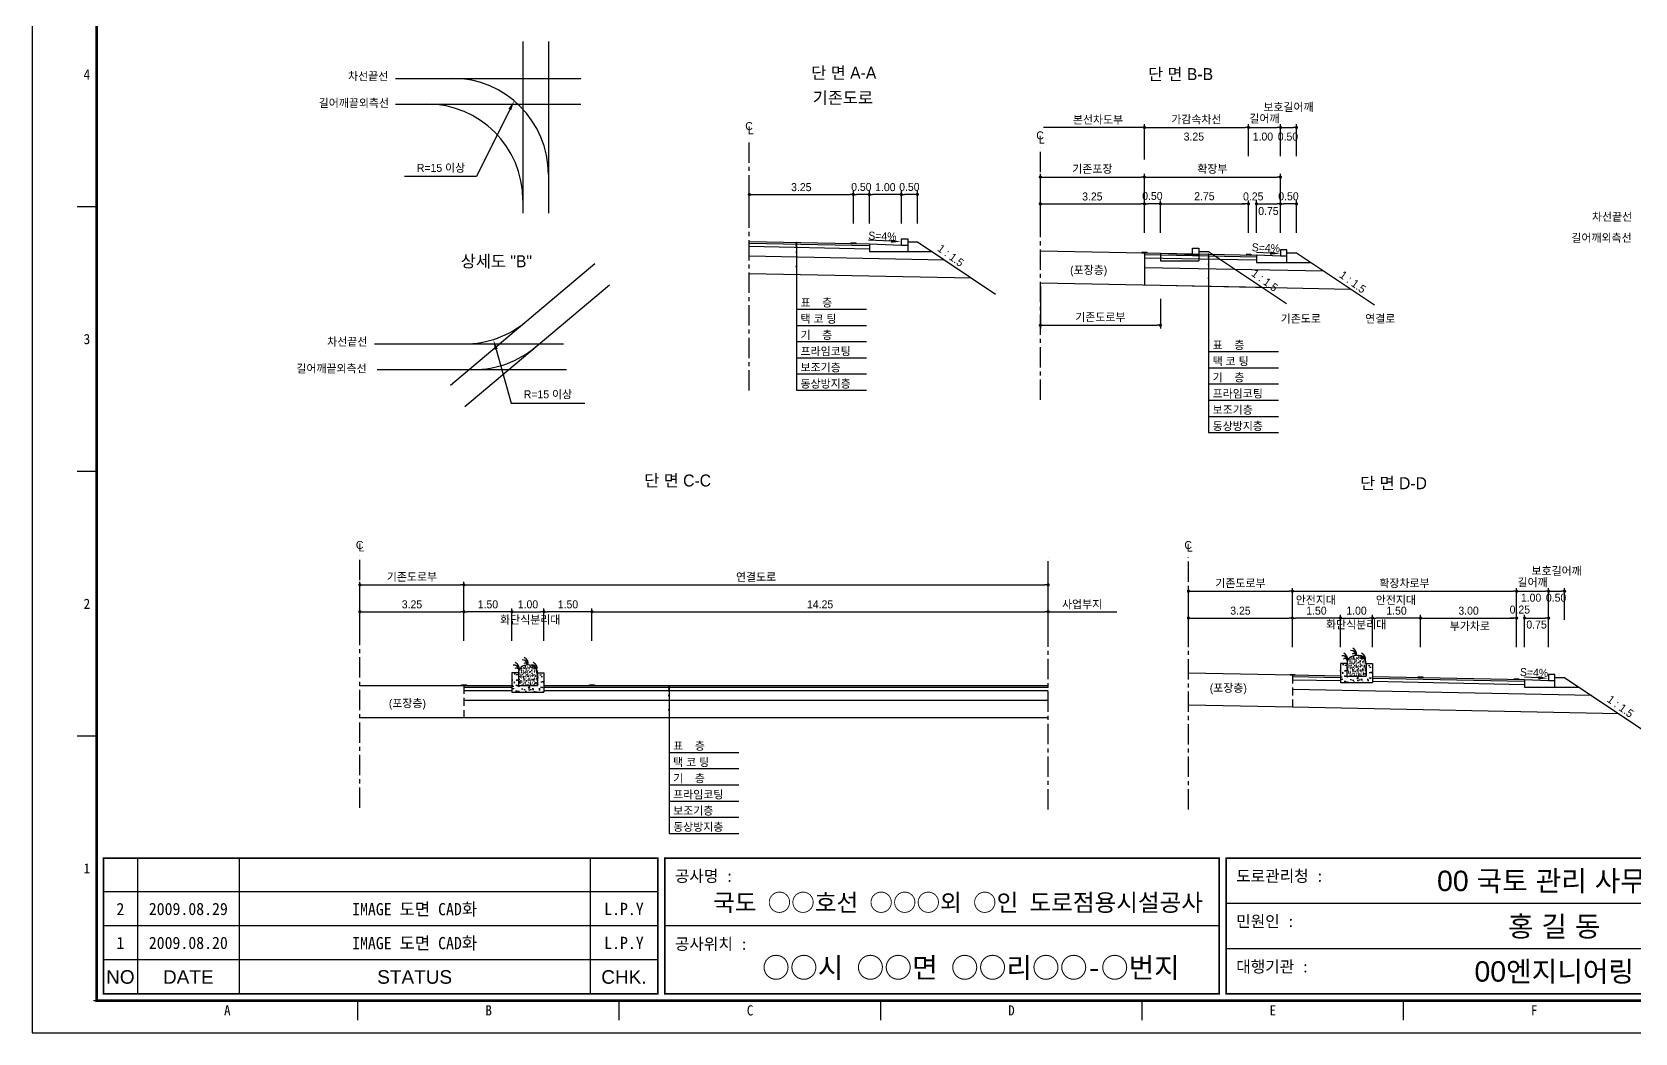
# Model space of a CAD drawing. Header units: millimetres. Extents: x 477 to 901, y -3 to 296.
# Drawn here: x 477.4 to 727.8, y -3.4 to 152.9 of the extents above; entities that cross this region are included whole.
import ezdxf
from ezdxf.enums import TextEntityAlignment as Align

# ---------------------------------------------------------------- set-up
doc = ezdxf.new("R2010")
doc.units = ezdxf.units.MM
doc.linetypes.add('CENTER', pattern=[50.8, 31.75, -6.35, 6.35, -6.35])
doc.linetypes.add('HIDDEN', pattern=[9.525, 6.35, -3.175])
for name, color, linetype in [('CC-GSTR-0004', 4, 'Continuous'), ('CZ-DIMT-0002', 7, 'Continuous'), ('CZ-EXST-0002', 1, 'Continuous'), ('CZ-LIN1-0007', 7, 'Continuous'), ('CZ-LIN2-0003', 3, 'Continuous'), ('CZ-LINE-0001', 7, 'Continuous'), ('CZ-TEXT-BOX0', 7, 'Continuous'), ('TITLE', 7, 'Continuous')]:
    doc.layers.add(name, color=color, linetype=linetype)
doc.styles.add('견고딕', font='arial.ttf')
doc.styles.add('돋움', font='')
doc.styles.add('돋음체', font='')
doc.styles.get('돋움').set_extended_font_data('Dotum')
doc.styles.get('돋음체').set_extended_font_data('DotumChe')

# ---------------------------------------------------------------- blocks, each defined once
blk = doc.blocks.new('_Dot')
at = {"color": 0, "linetype": 'ByBlock', "lineweight": -2}
blk.add_line((-0.5, 0), (-1, 0), dxfattribs=at)
at = {"color": 0, "linetype": 'ByBlock', "const_width": 0.5}
blk.add_lwpolyline([(-0.25, 0, 1), (0.25, 0, 1)], format="xyb", close=True, dxfattribs=at)

msp = doc.modelspace()

# ---------------------------------------------------------------- hatches: boundary and pattern name
at = {"layer": 'CZ-EXST-0002'}
h = msp.add_hatch(dxfattribs=at)
h.set_pattern_fill('AR-SAND', color=256, scale=0.01, style=0)
h.set_pattern_definition([(37.5, (-426.31313, 3535.14108), (-0.016000313, 0.489413237), [0, -0.38608, 0, -0.4318, 0, -0.41275]), (7.5, (-426.3131, 3535.1411), (0.44952328, 0.7168251), [0, -0.20828, 0, -0.34798, 0, -0.13335]), (327.5, (-426.62555, 3535.1411), (0.79099237, 0.001437185), [0, -0.127, 0, -0.4572, 0, -0.5969]), (317.5, (-426.62555, 3535.1411), (0.76355645, 0.22292932), [0, -0.0635, 0, -0.29972, 0, -0.3429])])
edge = h.paths.add_edge_path()
edge.add_ellipse((684.31, 54.3), major_axis=(-1.5, 0), ratio=0.829212, start_angle=180, end_angle=360)
edge.add_line((682.81, 54.3), (682.81, 52.3))
edge.add_line((682.81, 52.3), (685.81, 52.3))
edge.add_line((685.81, 52.3), (685.81, 54.3))
h = msp.add_hatch(dxfattribs=at)
h.set_pattern_fill('AR-CONC', color=256, scale=0.01, style=0)
h.set_pattern_definition([(50, (-555.716, 3533.6779), (1.8218467, -0.15939086), [0.1905, -2.0955]), (355, (-555.716, 3533.6779), (-0.3524283, 1.9105664), [0.1524, -1.6764]), (100.451, (-555.5642, 3533.6646), (1.469425, 1.7511669), [0.1619, -1.7809]), (46.1842, (-555.716, 3534.186), (2.7107904, -0.4204233), [0.28575, -3.14325]), (96.6356, (-555.49, 3534.151), (2.3740423, 2.4742556), [0.24285, -2.67135]), (351.184, (-555.716, 3534.186), (2.374046, 2.4742512), [0.2286, -2.5146]), (21, (-555.462, 3534.0589), (1.5161488, -1.0226552), [0.1905, -2.0955]), (326, (-555.462, 3534.0589), (0.6180203, 1.8418797), [0.1524, -1.6764]), (71.4514, (-555.3357, 3533.9737), (2.1341649, 0.8192286), [0.1619, -1.7809]), (37.5, (-555.716, 3533.6779), (0.03088603, 0.84555039), [0, -1.65608, 0, -1.7018, 0, -1.68275]), (7.5, (-555.716, 3533.6779), (0.66819663, 1.00180575), [0, -0.97028, 0, -1.61798, 0, -0.64135]), (327.5, (-556.2824, 3533.6779), (1.35590595, -0.05728744), [0, -0.635, 0, -1.9812, 0, -2.6289]), (317.5, (-556.5364, 3533.6779), (1.4812918, 0.2542649), [0, -0.8255, 0, -1.31572, 0, -1.8669])])
h.paths.add_polyline_path([(557.4, 49.83), (557.4, 52.83), (556.4, 52.83), (556.4, 50.83), (553.4, 50.83), (553.4, 52.83), (552.4, 52.83), (552.4, 49.83)])
h = msp.add_hatch(dxfattribs=at)
h.set_pattern_fill('AR-SAND', color=256, scale=0.01, style=0)
h.set_pattern_definition([(37.5, (-555.716, 3533.6779), (-0.016000313, 0.489413237), [0, -0.38608, 0, -0.4318, 0, -0.41275]), (7.5, (-555.716, 3533.6779), (0.44952328, 0.7168251), [0, -0.20828, 0, -0.34798, 0, -0.13335]), (327.5, (-556.0284, 3533.6779), (0.79099237, 0.001437185), [0, -0.127, 0, -0.4572, 0, -0.5969]), (317.5, (-556.0284, 3533.6779), (0.76355645, 0.22292932), [0, -0.0635, 0, -0.29972, 0, -0.3429])])
edge = h.paths.add_edge_path()
edge.add_ellipse((554.9, 52.83), major_axis=(-1.5, 0), ratio=0.829212, start_angle=180, end_angle=360)
edge.add_line((553.4, 52.83), (553.4, 50.83))
edge.add_line((553.4, 50.83), (556.4, 50.83))
edge.add_line((556.4, 50.83), (556.4, 52.83))
h = msp.add_hatch(dxfattribs=at)
h.set_pattern_fill('AR-CONC', color=256, scale=0.01, style=0)
h.set_pattern_definition([(50, (-426.3131, 3535.1411), (1.8218467, -0.15939086), [0.1905, -2.0955]), (355, (-426.3131, 3535.141), (-0.3524283, 1.9105664), [0.1524, -1.6764]), (100.451, (-426.1613, 3535.1278), (1.469425, 1.7511669), [0.1619, -1.7809]), (46.1842, (-426.3131, 3535.649), (2.7107904, -0.4204233), [0.28575, -3.14325]), (96.6356, (-426.0872, 3535.614), (2.3740423, 2.4742556), [0.24285, -2.67135]), (351.184, (-426.313, 3535.649), (2.374046, 2.4742512), [0.2286, -2.5146]), (21, (-426.0591, 3535.5221), (1.5161488, -1.0226552), [0.1905, -2.0955]), (326, (-426.0591, 3535.522), (0.6180203, 1.8418797), [0.1524, -1.6764]), (71.4514, (-425.9328, 3535.4369), (2.1341649, 0.8192286), [0.1619, -1.7809]), (37.5, (-426.3131, 3535.1411), (0.03088603, 0.84555039), [0, -1.65608, 0, -1.7018, 0, -1.68275]), (7.5, (-426.3131, 3535.1411), (0.66819663, 1.00180575), [0, -0.97028, 0, -1.61798, 0, -0.64135]), (327.5, (-426.87955, 3535.1411), (1.35590595, -0.05728744), [0, -0.635, 0, -1.9812, 0, -2.6289]), (317.5, (-427.1335, 3535.1411), (1.4812918, 0.2542649), [0, -0.8255, 0, -1.31572, 0, -1.8669])])
h.paths.add_polyline_path([(686.81, 51.3), (686.81, 54.3), (685.81, 54.3), (685.81, 52.3), (682.81, 52.3), (682.81, 54.3), (681.81, 54.3), (681.81, 51.3)])
at = {"layer": 'CZ-LIN1-0007'}
for points in [[(606.09, 119.86), (606.09, 119.99), (605.34, 120), (605.34, 119.88)], [(651.55, 118.41), (651.55, 118.53), (650.8, 118.55), (650.8, 118.42)], [(667.8, 118.08), (667.8, 118.21), (667.05, 118.22), (667.05, 118.1)], [(674.68, 52.45), (674.68, 52.58), (673.93, 52.59), (673.93, 52.47)], [(545.28, 50.83), (545.28, 50.96), (544.53, 50.96), (544.53, 50.83)], [(565.28, 50.83), (565.28, 50.96), (564.53, 50.96), (564.53, 50.83)], [(694.68, 52.05), (694.68, 52.18), (693.93, 52.19), (693.93, 52.07)], [(709.68, 51.75), (709.68, 51.88), (708.93, 51.89), (708.93, 51.77)]]:
    msp.add_hatch(color=256, dxfattribs=at).paths.add_polyline_path(points)

# ---------------------------------------------------------------- linework, layer by layer
at = {"color": 0, "linetype": 'ByBlock', "lineweight": -2}
for p, q in [((650.93, 138.01), (650.68, 138.01)), ((636.4, 62.38), (636.65, 62.38))]:
    msp.add_line(p, q, dxfattribs=at)
at = {"color": 0, "linetype": 'ByBlock', "const_width": 0.25}
for points in [[(651.05, 138.01, 1), (651.3, 138.01, 1)], [(636.28, 62.38, 1), (636.03, 62.38, 1)]]:
    msp.add_lwpolyline(points, format="xyb", close=True, dxfattribs=at)
at = {"layer": 'CC-GSTR-0004'}
for p, q in [((613.22, 120.62), (614.22, 120.62)), ((613.22, 119.62), (613.22, 120.62)), ((614.22, 120.62), (614.22, 118.62)), ((608.22, 119.82), (613.22, 119.62)), ((608.22, 119.82), (608.22, 118.62)), ((608.22, 118.62), (614.22, 118.62)), ((613.22, 119.62), (614.22, 119.62))]:
    msp.add_line(p, q, dxfattribs=at)
for points in [[(673.43, 117.91), (672.43, 117.91), (668.68, 118.06), (668.68, 116.91), (673.43, 116.91), (673.43, 118.91), (672.43, 118.91), (672.43, 117.91)], [(715.31, 51.58), (714.31, 51.58), (710.56, 51.73), (710.56, 50.58), (715.31, 50.58), (715.31, 52.58), (714.31, 52.58), (714.31, 51.58)]]:
    msp.add_lwpolyline(points, dxfattribs=at)
at = {"layer": 'CZ-EXST-0002'}
for p, q in [((554.11, 151.42), (554.11, 124.64)), ((558.09, 151.42), (558.09, 124.64)), ((534.21, 145.68), (563.16, 145.68)), ((534.21, 141.67), (563.16, 141.67)), ((634.93, 118.74), (653.68, 118.36)), ((653.68, 118.36), (658.68, 118.16)), ((653.68, 118.36), (653.68, 117.16)), ((658.68, 119.16), (659.68, 119.16)), ((658.68, 118.16), (658.68, 119.16)), ((658.68, 118.16), (659.68, 118.16)), ((659.68, 119.16), (659.68, 117.16)), ((659.68, 118.66), (661.18, 118.66)), ((661.18, 118.66), (673.38, 110.53)), ((542.82, 97.78), (565.37, 116.77)), ((653.68, 117.16), (659.68, 117.16)), ((545.03, 94.41), (567.63, 113.44)), ((634.93, 113.74), (669.6, 113.05)), ((530.95, 104.2), (560.43, 104.2)), ((531.37, 100.2), (560.91, 100.2)), ((674.3, 52.46), (658.06, 52.78)), ((528.65, 50.83), (544.9, 50.83)), ((674.3, 47.46), (658.06, 47.78)), ((528.65, 45.83), (544.9, 45.83))]:
    msp.add_line(p, q, dxfattribs=at)
at = {"layer": 'CZ-LIN1-0007'}
for p, q in [((605.34, 120), (606.09, 119.99)), ((605.34, 119.88), (606.09, 119.86)), ((606.09, 119.99), (606.09, 119.86)), ((650.8, 118.55), (651.55, 118.53)), ((650.8, 118.42), (651.55, 118.41)), ((651.55, 118.53), (651.55, 118.41)), ((667.05, 118.22), (667.8, 118.21)), ((667.05, 118.1), (667.8, 118.08)), ((667.8, 118.21), (667.8, 118.08)), ((673.93, 52.47), (673.93, 52.59)), ((673.93, 52.59), (674.68, 52.58)), ((674.68, 52.58), (674.68, 52.45)), ((544.53, 50.83), (544.53, 50.96)), ((544.53, 50.96), (545.28, 50.96)), ((545.28, 50.83), (544.53, 50.83)), ((545.28, 50.96), (545.28, 50.83)), ((564.53, 50.96), (565.28, 50.96)), ((564.53, 50.83), (564.53, 50.96)), ((565.28, 50.83), (564.53, 50.83)), ((565.28, 50.96), (565.28, 50.83)), ((674.68, 52.45), (673.93, 52.47)), ((693.93, 52.19), (694.68, 52.18)), ((693.93, 52.07), (693.93, 52.19)), ((694.68, 52.05), (693.93, 52.07)), ((694.68, 52.18), (694.68, 52.05)), ((708.93, 51.77), (708.93, 51.89)), ((708.93, 51.89), (709.68, 51.88)), ((709.68, 51.75), (708.93, 51.77)), ((709.68, 51.88), (709.68, 51.75))]:
    msp.add_line(p, q, dxfattribs=at)
at = {"layer": 'CZ-LIN2-0003'}
for p, q in [((589.47, 120.2), (608.22, 119.82)), ((589.47, 119.95), (608.22, 119.57)), ((589.47, 119.45), (608.22, 119.07)), ((589.47, 117.95), (619.89, 117.34)), ((614.22, 120.12), (615.72, 120.12)), ((614.22, 118.62), (617.97, 118.62)), ((615.72, 120.12), (627.92, 111.99)), ((651.18, 118.41), (651.18, 113.41)), ((651.18, 118.41), (668.68, 118.06)), ((651.18, 118.16), (668.68, 117.81)), ((673.43, 118.41), (674.93, 118.41)), ((674.93, 118.41), (687.13, 110.28)), ((589.47, 115.2), (624.15, 114.5)), ((651.18, 117.66), (668.68, 117.31)), ((651.18, 116.16), (679.14, 115.6)), ((673.43, 116.91), (677.18, 116.91)), ((651.18, 113.41), (683.39, 112.77)), ((553.4, 52.83), (552.4, 52.83)), ((552.4, 52.83), (552.4, 49.83)), ((553.4, 52.83), (553.4, 50.83)), ((556.4, 52.83), (556.4, 50.83)), ((556.4, 52.83), (557.4, 52.83)), ((557.4, 52.83), (557.4, 49.83)), ((682.81, 54.3), (681.81, 54.3)), ((681.81, 54.3), (681.81, 51.3)), ((682.81, 54.3), (682.81, 52.3)), ((685.81, 54.3), (686.81, 54.3)), ((685.81, 54.3), (685.81, 52.3)), ((686.81, 54.3), (686.81, 51.3)), ((544.9, 50.83), (552.4, 50.83)), ((544.9, 50.58), (552.4, 50.58)), ((544.9, 50.08), (552.4, 50.08)), ((553.4, 50.83), (556.4, 50.83)), ((557.4, 50.83), (636.15, 50.83)), ((557.4, 50.58), (636.15, 50.58)), ((557.4, 50.08), (636.15, 50.08)), ((681.81, 52.31), (674.3, 52.46)), ((681.81, 52.06), (674.3, 52.21)), ((681.81, 51.56), (674.3, 51.71)), ((721.02, 49.27), (674.3, 50.21)), ((681.81, 51.3), (686.81, 51.3)), ((682.81, 52.3), (685.81, 52.3)), ((710.56, 51.73), (686.81, 52.21)), ((710.56, 51.48), (686.81, 51.96)), ((710.56, 50.98), (686.81, 51.46)), ((715.31, 52.08), (716.81, 52.08)), ((715.31, 50.58), (719.06, 50.58)), ((716.81, 52.08), (729.01, 43.95)), ((544.9, 48.58), (636.15, 48.58)), ((552.4, 49.83), (557.4, 49.83)), ((544.9, 45.83), (636.15, 45.83)), ((725.27, 46.44), (674.3, 47.46))]:
    msp.add_line(p, q, dxfattribs=at)
for centre, radius, start, end in [((543.09, 130.68), 15, 0, 90), ((539.11, 126.67), 15, 0, 90), ((544.98, 119.2), 15, 270, 310.097), ((546.44, 115.2), 15, 270, 310.097), ((553.92, 54.3), 1, 347.1802, 67.3267), ((682.04, 54.63), 0.88, 7.8639, 92.7752), ((681.93, 54.98), 1, 347.1802, 67.3267), ((683.43, 55.42), 0.88, 7.8639, 92.7752), ((683.89, 55.39), 0.44, 19.771, 124.0366), ((683.33, 55.76), 1, 347.1802, 67.3267), ((684.83, 54.63), 0.88, 7.8639, 92.7752), ((684.72, 54.98), 1, 347.1802, 67.3267), ((552.64, 53.17), 0.88, 7.8639, 92.7752), ((553.09, 53.14), 0.44, 19.771, 124.0366), ((552.53, 53.51), 1, 347.1802, 67.3267), ((554.03, 53.96), 0.88, 7.8639, 92.7752), ((554.49, 53.93), 0.44, 19.771, 124.0366), ((555.42, 53.17), 0.88, 7.8639, 92.7752), ((555.88, 53.14), 0.44, 19.771, 124.0366), ((555.32, 53.51), 1, 347.1802, 67.3267), ((682.5, 54.61), 0.44, 19.771, 124.0366), ((685.29, 54.61), 0.44, 19.771, 124.0366)]:
    msp.add_arc(centre, radius, start, end, dxfattribs=at)
for centre in [(684.31, 54.3), (554.9, 52.83)]:
    msp.add_ellipse(centre, major_axis=(-1.5, 0), ratio=0.829212, start_param=3.141593, end_param=6.283185, dxfattribs=at)
at = {"layer": 'CZ-LINE-0001'}
for p, q in [((651.18, 138.01), (635.43, 138.01)), ((651.18, 133.03), (651.18, 138.51)), ((651.18, 133.53), (651.18, 138.51)), ((651.68, 138.01), (666.93, 138.01)), ((667.43, 133.53), (667.43, 138.51)), ((667.43, 133.53), (667.43, 138.51)), ((667.93, 138.01), (671.93, 138.01)), ((672.43, 133.53), (672.43, 138.51)), ((672.43, 133.53), (672.43, 138.51)), ((672.93, 138.01), (674.43, 138.01)), ((674.93, 133.53), (674.93, 138.51)), ((634.93, 126.58), (634.93, 130.76)), ((635.43, 130.26), (650.68, 130.26)), ((651.18, 126.58), (651.18, 130.76)), ((651.18, 126.58), (651.18, 130.76)), ((651.68, 130.26), (671.93, 130.26)), ((672.43, 126.58), (672.43, 130.76)), ((589.47, 122.99), (589.47, 128.04)), ((605.72, 122.99), (605.72, 128.04)), ((605.72, 122.99), (605.72, 128.04)), ((608.22, 122.99), (608.22, 128.04)), ((608.22, 122.99), (608.22, 128.04)), ((613.22, 125.43), (613.22, 128.04)), ((613.22, 122.99), (613.22, 128.04)), ((615.72, 122.99), (615.72, 128.04)), ((589.97, 127.54), (605.22, 127.54)), ((607.72, 127.54), (606.22, 127.54)), ((612.72, 127.54), (608.72, 127.54)), ((615.22, 127.54), (613.72, 127.54)), ((634.93, 121.53), (634.93, 126.58)), ((635.43, 126.08), (650.68, 126.08)), ((651.18, 121.53), (651.18, 126.58)), ((651.18, 121.53), (651.18, 126.58)), ((653.18, 126.08), (651.68, 126.08)), ((653.68, 121.53), (653.68, 126.58)), ((653.68, 121.53), (653.68, 126.58)), ((654.18, 126.08), (666.93, 126.08)), ((666.93, 126.08), (666.43, 126.08)), ((667.43, 121.53), (667.43, 126.58)), ((667.43, 121.53), (667.43, 126.58)), ((668.68, 121.53), (668.68, 126.58)), ((668.68, 121.53), (668.68, 126.58)), ((669.18, 126.08), (669.68, 126.08)), ((669.18, 126.08), (671.93, 126.08)), ((672.43, 123.98), (672.43, 126.58)), ((672.43, 121.53), (672.43, 126.58)), ((674.43, 126.08), (672.93, 126.08)), ((674.93, 121.53), (674.93, 126.58)), ((596.82, 120.06), (596.82, 96.97)), ((661.19, 118.22), (661.19, 90.35)), ((634.93, 113.24), (634.93, 106.62)), ((653.68, 111.23), (653.68, 106.62)), ((596.82, 109.63), (607.76, 109.63)), ((596.82, 107.1), (607.76, 107.1)), ((635.43, 107.12), (653.18, 107.12)), ((596.82, 104.57), (607.76, 104.57)), ((661.19, 103.01), (672.13, 103.01)), ((596.82, 102.04), (607.76, 102.04)), ((661.19, 100.48), (672.13, 100.48)), ((596.82, 99.51), (607.76, 99.51)), ((661.19, 97.95), (672.13, 97.95)), ((596.82, 96.97), (607.76, 96.97)), ((661.19, 95.42), (672.13, 95.42)), ((661.19, 92.89), (672.13, 92.89)), ((661.19, 90.35), (672.13, 90.35)), ((528.65, 62.88), (528.65, 67.06)), ((529.15, 66.56), (544.4, 66.56)), ((544.9, 62.88), (544.9, 67.06)), ((544.9, 62.88), (544.9, 67.06)), ((545.4, 66.56), (635.65, 66.56)), ((636.15, 62.88), (636.15, 67.06)), ((658.06, 61.89), (658.06, 66.07)), ((658.56, 65.57), (673.8, 65.57)), ((674.3, 61.89), (674.3, 66.07)), ((674.3, 61.89), (674.3, 66.07)), ((674.8, 65.57), (708.81, 65.57)), ((709.31, 61.89), (709.31, 66.07)), ((709.31, 61.09), (709.31, 66.07)), ((709.81, 65.57), (713.81, 65.57)), ((714.31, 61.09), (714.31, 66.07)), ((714.31, 61.09), (714.31, 66.07)), ((714.81, 65.57), (716.31, 65.57)), ((716.81, 61.09), (716.81, 66.07)), ((528.65, 57.83), (528.65, 62.88)), ((544.9, 57.83), (544.9, 62.88)), ((544.9, 57.83), (544.9, 62.88)), ((552.4, 57.83), (552.4, 62.88)), ((552.4, 57.83), (552.4, 62.88)), ((557.4, 57.83), (557.4, 62.88)), ((557.4, 57.83), (557.4, 62.88)), ((564.9, 57.83), (564.9, 62.88)), ((564.9, 57.83), (564.9, 62.88)), ((636.15, 57.83), (636.15, 62.88)), ((636.15, 57.83), (636.15, 62.88)), ((529.15, 62.38), (544.4, 62.38)), ((551.9, 62.38), (545.4, 62.38)), ((552.9, 62.38), (556.9, 62.38)), ((564.4, 62.38), (557.9, 62.38)), ((565.4, 62.38), (635.65, 62.38)), ((636.65, 62.38), (646.87, 62.38)), ((658.06, 56.84), (658.06, 61.89)), ((658.56, 61.39), (673.8, 61.39)), ((674.3, 56.84), (674.3, 61.89)), ((674.3, 56.84), (674.3, 61.89)), ((681.31, 61.39), (674.8, 61.39)), ((681.81, 56.84), (681.81, 61.89)), ((681.81, 56.84), (681.81, 61.89)), ((682.31, 61.39), (686.31, 61.39)), ((686.81, 56.84), (686.81, 61.89)), ((686.81, 56.84), (686.81, 61.89)), ((693.81, 61.39), (687.31, 61.39)), ((694.31, 56.84), (694.31, 61.89)), ((694.31, 56.84), (694.31, 61.89)), ((694.81, 61.39), (708.81, 61.39)), ((708.81, 61.39), (708.31, 61.39)), ((709.31, 56.84), (709.31, 61.89)), ((709.31, 56.84), (709.31, 61.89)), ((710.56, 56.84), (710.56, 61.89)), ((710.56, 56.84), (710.56, 61.89)), ((711.06, 61.39), (713.81, 61.39)), ((711.06, 61.39), (711.56, 61.39)), ((714.31, 56.84), (714.31, 61.89)), ((576.93, 50.83), (576.93, 27.75)), ((576.93, 40.41), (587.86, 40.41)), ((576.93, 37.87), (587.86, 37.87)), ((576.93, 35.34), (587.86, 35.34)), ((576.93, 32.81), (587.86, 32.81)), ((576.93, 30.28), (587.86, 30.28)), ((576.93, 27.75), (587.86, 27.75))]:
    msp.add_line(p, q, dxfattribs=at)
at = {"layer": 'CZ-LINE-0001', "linetype": 'CENTER', "ltscale": 0.1}
for p, q in [((589.47, 96.92), (589.47, 136.3)), ((634.93, 95.46), (634.93, 134.84)), ((528.65, 31.76), (528.65, 71.14)), ((636.15, 31.51), (636.15, 70.89)), ((658.06, 31.49), (658.06, 70.87))]:
    msp.add_line(p, q, dxfattribs=at)
at = {"layer": 'CZ-LINE-0001', "linetype": 'HIDDEN', "ltscale": 0.2}
for p, q in [((544.9, 50.83), (544.9, 45.83)), ((674.3, 52.46), (674.3, 47.46))]:
    msp.add_line(p, q, dxfattribs=at)
at = {"layer": 'CZ-LINE-0001'}
for points in [[(552.07, 140.81), (546.84, 130.34), (535.6, 130.34)], [(611.59, 120.24), (608.09, 120.38)], [(670.82, 118.38), (668.68, 118.47)], [(549.94, 103.34), (552.3, 94.97), (563.8, 94.97)], [(712.7, 52.05), (710.56, 52.14)]]:
    msp.add_lwpolyline(points, dxfattribs=at)
at = {"layer": 'CZ-LINE-0001', "linetype": 'ByBlock'}
for centre, start, end in [((596.82, 119.31), 0, 180), ((596.82, 119.31), 0, 180), ((596.82, 119.31), 180, 0), ((596.82, 119.31), 180, 0), ((596.82, 118.51), 0, 180), ((596.82, 118.51), 0, 180), ((596.82, 118.51), 180, 0), ((596.82, 118.51), 180, 0), ((596.82, 120), 0, 180), ((596.82, 120), 0, 180), ((596.82, 120), 180, 0), ((596.82, 120), 180, 0), ((596.82, 119.8), 0, 180), ((596.82, 119.8), 0, 180), ((596.82, 119.8), 180, 0), ((596.82, 119.8), 180, 0), ((596.82, 119.56), 0, 180), ((596.82, 119.56), 0, 180), ((596.82, 119.56), 180, 0), ((596.82, 119.56), 180, 0), ((661.19, 118.16), 0, 180), ((661.19, 118.16), 0, 180), ((661.19, 118.16), 180, 0), ((661.19, 118.16), 180, 0), ((661.19, 117.96), 0, 180), ((661.19, 117.96), 0, 180), ((661.19, 117.96), 180, 0), ((661.19, 117.96), 180, 0), ((661.19, 117.72), 0, 180), ((661.19, 117.72), 0, 180), ((661.19, 117.72), 180, 0), ((661.19, 117.72), 180, 0), ((596.82, 116.28), 0, 180), ((596.82, 116.28), 0, 180), ((596.82, 116.28), 180, 0), ((596.82, 116.28), 180, 0), ((661.18, 117.47), 0, 180), ((661.18, 117.47), 0, 180), ((661.18, 117.47), 180, 0), ((661.18, 117.47), 180, 0), ((661.18, 116.67), 0, 180), ((661.18, 116.67), 0, 180), ((661.18, 116.67), 180, 0), ((661.18, 116.67), 180, 0), ((661.18, 114.44), 0, 180), ((661.18, 114.44), 0, 180), ((661.18, 114.44), 180, 0), ((661.18, 114.44), 180, 0), ((576.92, 50.08), 0, 180), ((576.92, 50.08), 0, 180), ((576.92, 50.08), 180, 0), ((576.92, 50.08), 180, 0), ((576.93, 50.77), 0, 180), ((576.93, 50.77), 0, 180), ((576.93, 50.77), 180, 0), ((576.93, 50.77), 180, 0), ((576.93, 50.57), 0, 180), ((576.93, 50.57), 0, 180), ((576.93, 50.57), 180, 0), ((576.93, 50.57), 180, 0), ((576.93, 50.33), 0, 180), ((576.93, 50.33), 0, 180), ((576.93, 50.33), 180, 0), ((576.93, 50.33), 180, 0), ((576.92, 49.29), 0, 180), ((576.92, 49.29), 0, 180), ((576.92, 49.29), 180, 0), ((576.92, 49.29), 180, 0), ((576.92, 47.05), 0, 180), ((576.92, 47.05), 0, 180), ((576.92, 47.05), 180, 0), ((576.92, 47.05), 180, 0)]:
    msp.add_arc(centre, 0.0625, start, end, dxfattribs=at)
at = {"layer": 'CZ-LINE-0001'}
for points in [[(551.84, 140.92), (552.74, 142.15), (552.29, 140.7)], [(611.6, 120.49), (613.09, 120.18), (611.58, 119.99)], [(670.83, 118.63), (672.32, 118.32), (670.81, 118.13)], [(549.7, 103.27), (549.53, 104.78), (550.18, 103.41)], [(712.71, 52.3), (714.2, 51.99), (712.69, 51.8)]]:
    msp.add_solid(points, dxfattribs=at)
at = {"layer": 'TITLE', "color": 7, "linetype": 'Continuous'}
for p, q in [((487.53, 125.61), (484.5, 125.61)), ((487.53, 84.28), (484.5, 84.28)), ((487.53, 42.95), (484.5, 42.95)), ((528.35, -1.4), (528.35, 1.62)), ((569.17, -1.4), (569.17, 1.62)), ((610, -1.4), (610, 1.62)), ((650.82, -1.4), (650.82, 1.62)), ((691.65, -1.4), (691.65, 1.62))]:
    msp.add_line(p, q, dxfattribs=at)
at = {"layer": 'TITLE', "ltscale": 150}
for p, q in [((493.89, 23.9), (493.89, 2.68)), ((509.81, 23.9), (509.81, 2.68)), ((564.59, 23.9), (564.59, 2.68)), ((575.2, 18.6), (488.59, 18.6)), ((663.93, 16.83), (750.54, 16.83)), ((575.2, 13.29), (488.59, 13.29)), ((662.87, 13.29), (576.26, 13.29)), ((575.2, 7.99), (488.59, 7.99)), ((663.93, 9.76), (750.54, 9.76))]:
    msp.add_line(p, q, dxfattribs=at)
at = {"layer": 'TITLE'}
msp.add_line((895.88, 1.62), (487.02, 1.62), dxfattribs=at)
msp.add_lwpolyline([(477.45, -3.41), (900.81, -3.41), (900.81, 295.96), (477.45, 295.96)], close=True, dxfattribs=at)
at = {"layer": 'TITLE', "linetype": 'Continuous', "const_width": 0.403}
msp.add_lwpolyline([(487.53, 1.62), (487.53, 290.92), (895.77, 290.92), (895.77, 1.62)], close=True, dxfattribs=at)
at = {"layer": 'TITLE', "ltscale": 150, "const_width": 0.265}
for points in [[(488.59, 23.9), (575.2, 23.9), (575.2, 2.68), (488.59, 2.68)], [(576.26, 23.9), (662.87, 23.9), (662.87, 2.68), (576.26, 2.68)], [(750.54, 2.68), (663.93, 2.68), (663.93, 23.9), (750.54, 23.9)]]:
    msp.add_lwpolyline(points, close=True, dxfattribs=at)

# ---------------------------------------------------------------- block references
at = {"layer": 'CZ-LINE-0001', "xscale": 0.5, "yscale": 0.5, "zscale": 0.5, "rotation": 180}
for p in [(651.18, 138.01), (667.43, 138.01), (672.43, 138.01), (634.93, 130.26), (651.18, 130.26), (589.47, 127.54), (605.72, 127.54), (608.22, 127.54), (613.22, 127.54), (634.93, 126.08), (651.18, 126.08), (653.68, 126.08), (668.68, 126.08), (668.68, 126.08), (672.43, 126.08), (634.93, 107.12), (528.65, 66.56), (544.9, 66.56), (658.06, 65.57), (674.3, 65.57), (709.31, 65.57), (714.31, 65.57), (528.65, 62.38), (544.9, 62.38), (552.4, 62.38), (557.4, 62.38), (564.9, 62.38), (658.06, 61.39), (674.3, 61.39), (681.81, 61.39), (686.81, 61.39), (694.31, 61.39), (710.56, 61.39), (710.56, 61.39)]:
    msp.add_blockref('_Dot', p, dxfattribs=at)
at = {"layer": 'CZ-LINE-0001', "xscale": 0.5, "yscale": 0.5, "zscale": 0.5}
for p in [(667.43, 138.01), (672.43, 138.01), (674.93, 138.01), (651.18, 130.26), (672.43, 130.26), (605.72, 127.54), (608.22, 127.54), (613.22, 127.54), (615.72, 127.54), (651.18, 126.08), (653.68, 126.08), (667.43, 126.08), (667.43, 126.08), (672.43, 126.08), (674.93, 126.08), (653.68, 107.12), (544.9, 66.56), (636.15, 66.56), (674.3, 65.57), (709.31, 65.57), (714.31, 65.57), (716.81, 65.57), (544.9, 62.38), (552.4, 62.38), (557.4, 62.38), (564.9, 62.38), (636.15, 62.38), (674.3, 61.39), (681.81, 61.39), (686.81, 61.39), (694.31, 61.39), (709.31, 61.39), (709.31, 61.39), (714.31, 61.39)]:
    msp.add_blockref('_Dot', p, dxfattribs=at)

# ---------------------------------------------------------------- texts
at = {"layer": 'CZ-DIMT-0002', "style": '돋움'}
for s, p in [('차선끝선', (529.94, 146.02)), ('길어깨끝외측선', (527.71, 141.82)), ('C', (589.43, 138.22)), ('L', (589.69, 137.57)), ('C', (634.89, 136.77)), ('L', (635.15, 136.11)), ('R=15 이상', (541.32, 131.7)), ('차선끝선', (724.22, 124.06)), ('차선끝선', (526.68, 104.54)), ('길어깨끝외측선', (524.22, 100.36)), ('R=15 이상', (558.02, 96.33)), ('C', (528.61, 72.8)), ('L', (528.88, 72.41)), ('C', (658.02, 72.79)), ('L', (658.28, 72.39))]:
    msp.add_text(s, height=1.25, dxfattribs=at).set_placement(p, align=Align.MIDDLE_CENTER)
for s, p in [('3.25', (657.31, 135.96)), ('1.00', (668.1, 135.96)), ('0.50', (672.01, 135.96)), ('길어깨외측선', (717.87, 120.15)), ('(포장층)', (639.58, 115.12)), ('표    층', (597.47, 110.02)), ('택 코 팅', (597.47, 107.49)), ('기존도로', (672.47, 107.52)), ('연결로', (685.66, 107.52)), ('기    층', (597.47, 104.96)), ('프라임코팅', (597.47, 102.43)), ('표    층', (661.84, 103.4)), ('보조기층', (597.47, 99.9)), ('택 코 팅', (661.84, 100.87)), ('동상방지층', (597.47, 97.36)), ('기    층', (661.84, 98.34)), ('프라임코팅', (661.84, 95.81)), ('보조기층', (661.84, 93.28)), ('동상방지층', (661.84, 90.74)), ('1.00', (709.98, 63.94)), ('0.50', (713.89, 63.94)), ('사업부지', (638.31, 62.91)), ('안전지대', (674.82, 63.58)), ('안전지대', (687.32, 63.58)), ('화단식분리대', (550.55, 60.51)), ('화단식분리대', (679.55, 59.75)), ('부가차로', (698.88, 59.51)), ('(포장층)', (661.39, 49.85)), ('(포장층)', (533.17, 47.45)), ('표    층', (577.58, 40.8)), ('택 코 팅', (577.58, 38.26)), ('기    층', (577.58, 35.73)), ('프라임코팅', (577.58, 33.2)), ('보조기층', (577.58, 30.67)), ('동상방지층', (577.58, 28.14))]:
    msp.add_text(s, height=1.25, dxfattribs=at).set_placement(p)
for s, rotation, p in [('S=4%', 357.7094, (610.26, 121.04)), ('1 : 1.5', 323.8881, (620.93, 118.01)), ('S=4%', 357.7094, (670.16, 119.21)), ('1 : 1.5', 323.8881, (669.98, 114.12)), ('1 : 1.5', 323.8881, (683.73, 113.87)), ('S=4%', 357.7094, (712.04, 52.88)), ('1 : 1.5', 323.8881, (725.53, 47.59))]:
    msp.add_text(s, height=1.25, rotation=rotation, dxfattribs=at).set_placement(p, align=Align.MIDDLE_CENTER)
at = {"layer": 'CZ-DIMT-0002', "insert": (643.93, 139.15), "char_height": 1.25, "attachment_point": 5, "style": '돋움'}
msp.add_mtext('본선차도부', dxfattribs=at)
at = {"layer": 'CZ-LINE-0001', "char_height": 1.25, "attachment_point": 5, "style": '돋움'}
for s, insert in [('\\A1;보호길어깨', (673.68, 141.12)), ('\\A1;가감속차선', (659.3, 139.2)), ('\\A1;길어깨', (669.93, 139.33)), ('\\A1;기존포장', (643.05, 131.46)), ('\\A1;확장부', (661.8, 131.46)), ('\\A1;3.25', (597.59, 128.68)), ('\\A1;0.50', (606.97, 128.71)), ('\\A1;1.00', (610.72, 128.68)), ('\\A1;0.50', (614.47, 128.71)), ('\\A1;3.25', (643.05, 127.22)), ('\\A1;0.50', (652.43, 127.3)), ('\\A1;2.75', (660.55, 127.26)), ('\\A1;0.25', (668.18, 127.23)), ('\\A1;0.50', (673.68, 127.25)), ('\\A1;0.75', (670.55, 124.95)), ('\\A1;기존도로부', (644.3, 108.32)), ('\\A1;기존도로부', (536.78, 67.75)), ('\\A1;연결도로', (590.53, 67.74)), ('\\A1;기존도로부', (666.18, 66.76)), ('\\A1;확장차로{\\fGulimChe|b0|i0|c129|p32;부}', (691.8, 66.76)), ('\\A1;길어깨', (711.81, 66.89)), ('\\A1;보호길어깨', (715.56, 68.68)), ('\\A1;3.25', (536.78, 63.52)), ('\\A1;1.50', (548.65, 63.52)), ('\\A1;1.00', (554.9, 63.52)), ('\\A1;1.50', (561.15, 63.52)), ('\\A1;14.25', (600.53, 63.52)), ('\\A1;3.25', (666.18, 62.53)), ('\\A1;1.50', (678.05, 62.53)), ('\\A1;1.00', (684.31, 62.53)), ('\\A1;1.50', (690.56, 62.53)), ('\\A1;3.00', (701.81, 62.53)), ('\\A1;0.25', (709.82, 62.7)), ('\\A1;0.75', (712.43, 60.36))]:
    msp.add_mtext(s, dxfattribs=dict(at, insert=insert))
at = {"layer": 'CZ-TEXT-BOX0', "style": '돋움'}
for s, p in [('단 면 A-A', (604.23, 146.55)), ('단 면 B-B', (656.83, 146.34)), ('기존도로', (604.09, 142.65)), ('상세도 "B"', (549.97, 117.11)), ('단 면 C-C', (578.28, 82.87)), ('단 면 D-D', (690.09, 82.45))]:
    msp.add_text(s, height=1.875, dxfattribs=at).set_placement(p, align=Align.MIDDLE_CENTER)
at = {"layer": 'TITLE', "color": 3, "linetype": 'Continuous', "style": '돋음체'}
for s, p in [('4', (486.01, 146.28)), ('3', (486.01, 104.95)), ('2', (486.01, 63.62)), ('1', (486.01, 22.29)), ('A', (507.94, 0.11)), ('B', (548.76, 0.11)), ('C', (589.59, 0.11)), ('D', (630.41, 0.11)), ('E', (671.24, 0.11)), ('F', (712.06, 0.11))]:
    msp.add_text(s, height=1.59, dxfattribs=at).set_placement(p, align=Align.MIDDLE)
at = {"layer": 'TITLE', "style": '돋음체'}
for s, p in [('공사명 : ', (577.85, 20.19)), ('도로관리청 :', (665.52, 20.19)), ('민원인 :', (665.52, 13.12)), ('공사위치 :', (577.85, 9.58)), ('대행기관 :', (665.52, 6.04))]:
    msp.add_text(s, height=1.804, dxfattribs=at).set_placement(p)
at = {"layer": 'TITLE', "color": 7, "linetype": 'Continuous'}
for s, height, style, p in [('00 국토 관리 사무소', 3.1832, '견고딕', (715.19, 20.37)), ('국도 ○○호선 ○○○외 ○인 도로점용시설공사', 2.7, '돋음체', (622.07, 16.98)), ('홍 길 동', 3.183, '견고딕', (715.19, 13.29)), ('○○시 ○○면 ○○리○○-○번지', 3.1832, '돋음체', (624.09, 6.82)), ('00엔지니어링', 3.183, '견고딕', (715.19, 6.22))]:
    msp.add_text(s, height=height, dxfattribs=dict(at, style=style)).set_placement(p, align=Align.MIDDLE)
at = {"layer": 'TITLE', "color": 1, "linetype": 'Continuous', "style": '돋음체'}
msp.add_text('2', height=1.91, dxfattribs=at).set_placement((491.24, 15.94), align=Align.MIDDLE)
at = {"layer": 'TITLE', "linetype": 'Continuous'}
for s, height, style, p in [('2009.08.29', 1.91, '돋음체', (501.85, 15.94)), ('L.P.Y', 1.91, '돋음체', (569.89, 15.94)), ('1', 1.91, '돋음체', (491.24, 10.64)), ('2009.08.20', 1.91, '돋음체', (501.85, 10.64)), ('L.P.Y', 1.91, '돋음체', (569.89, 10.64)), ('NO', 2.122, '견고딕', (491.24, 5.33)), ('DATE', 2.122, '견고딕', (501.85, 5.33)), ('STATUS', 2.122, '견고딕', (537.2, 5.33)), ('CHK.', 2.122, '견고딕', (569.89, 5.33))]:
    msp.add_text(s, height=height, dxfattribs=dict(at, style=style)).set_placement(p, align=Align.MIDDLE)
at = {"layer": 'TITLE', "style": '돋음체'}
for p in [(537.2, 15.94), (537.2, 10.64)]:
    msp.add_text('IMAGE 도면 CAD화', height=1.9099, dxfattribs=at).set_placement(p, align=Align.MIDDLE)

doc.saveas('drawing.dxf')
